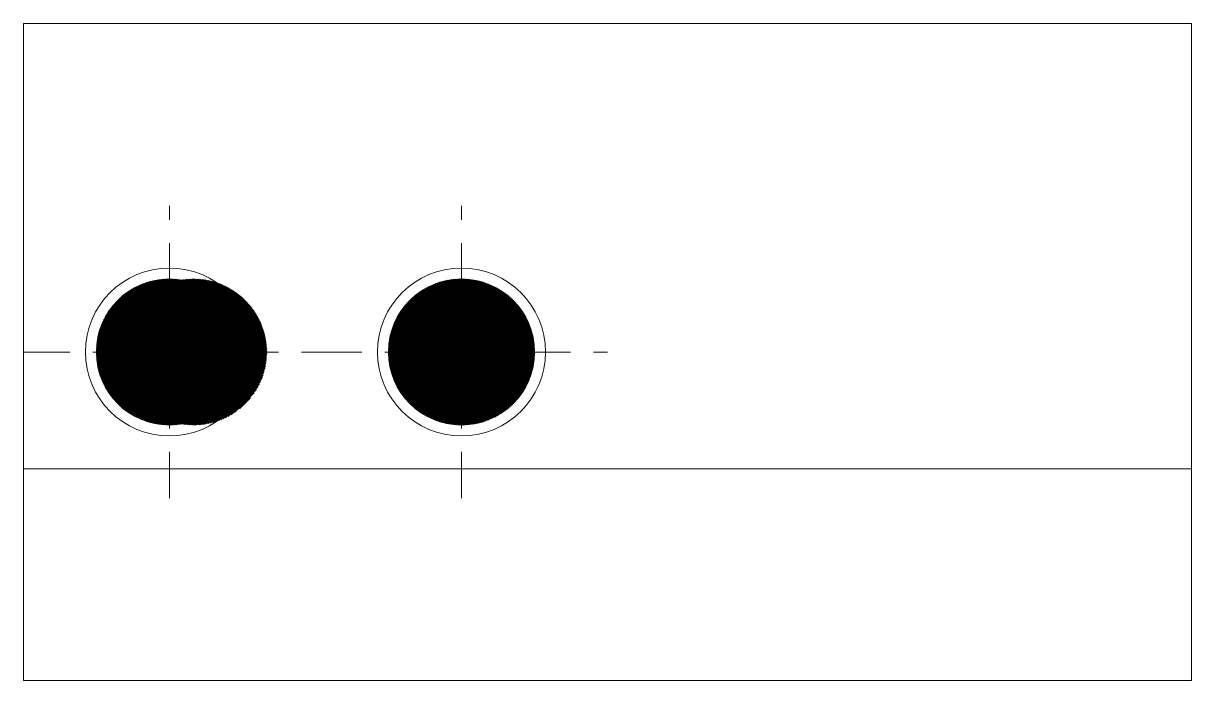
# Model space of a CAD drawing. Header units: millimetres. Extents: x 0 to 160, y 0 to 90.
import ezdxf

# ---------------------------------------------------------------- set-up
doc = ezdxf.new("R2010")
doc.units = ezdxf.units.MM
doc.linetypes.add('DASHED2', pattern=[9.525, 6.35, -3.175])
for name, color, linetype, lineweight, true_color in [('box', 7, 'Continuous', 0, 0xffffff), ('switches', 7, 'Continuous', 0, 0xffffff), ('switches-guides', 1, 'DASHED2', 0, 0xff0000)]:
    doc.layers.add(name, color=color, linetype=linetype, lineweight=lineweight, true_color=true_color)
pattern_1 = [(45, (0, 0), (-0.08838835, 0.08838835), [])]

msp = doc.modelspace()

# ---------------------------------------------------------------- hatches: boundary and pattern name
at = {"layer": 'switches'}
h = msp.add_hatch(dxfattribs=at)
h.set_pattern_fill('ANSI31', color=256, style=0)
h.set_pattern_definition(pattern_1)
edge = h.paths.add_edge_path()
edge.add_arc((60.00125, 45), 10, 0, 360)
edge = h.paths.add_edge_path()
edge.add_arc((20, 45), 10, 0, 360)
h = msp.add_hatch(dxfattribs=at)
h.set_pattern_fill('angle45', color=256, scale=0.05, style=0)
h.set_pattern_definition(pattern_1)
edge = h.paths.add_edge_path()
edge.add_arc((23.33458, 45), 10, 0, 360)
edge = h.paths.add_edge_path()
edge.add_arc((60.00125, 45), 10, 0, 360)

# ---------------------------------------------------------------- linework, layer by layer
at = {"layer": 'box'}
for p, q in [((160, 90), (0, 90)), ((0, 90), (0, 0)), ((160, 0), (160, 90)), ((0, 0), (160, 0))]:
    msp.add_line(p, q, dxfattribs=at)
msp.add_lwpolyline([(0.005, 0), (160, 0), (160, 29), (0.005, 29)], close=True, dxfattribs=at)
at = {"layer": 'switches'}
for centre, radius in [((20, 45), 11.5), ((60.00125, 45), 11.5), ((20, 45), 10), ((60.00125, 45), 10)]:
    msp.add_circle(centre, radius, dxfattribs=at)
at = {"layer": 'switches-guides'}
for p, q in [((20, 25), (20, 65)), ((60.00125, 25), (60.00125, 65)), ((0, 45), (40, 45)), ((40.00125, 45), (80.00125, 45))]:
    msp.add_line(p, q, dxfattribs=at)

doc.saveas('drawing.dxf')
